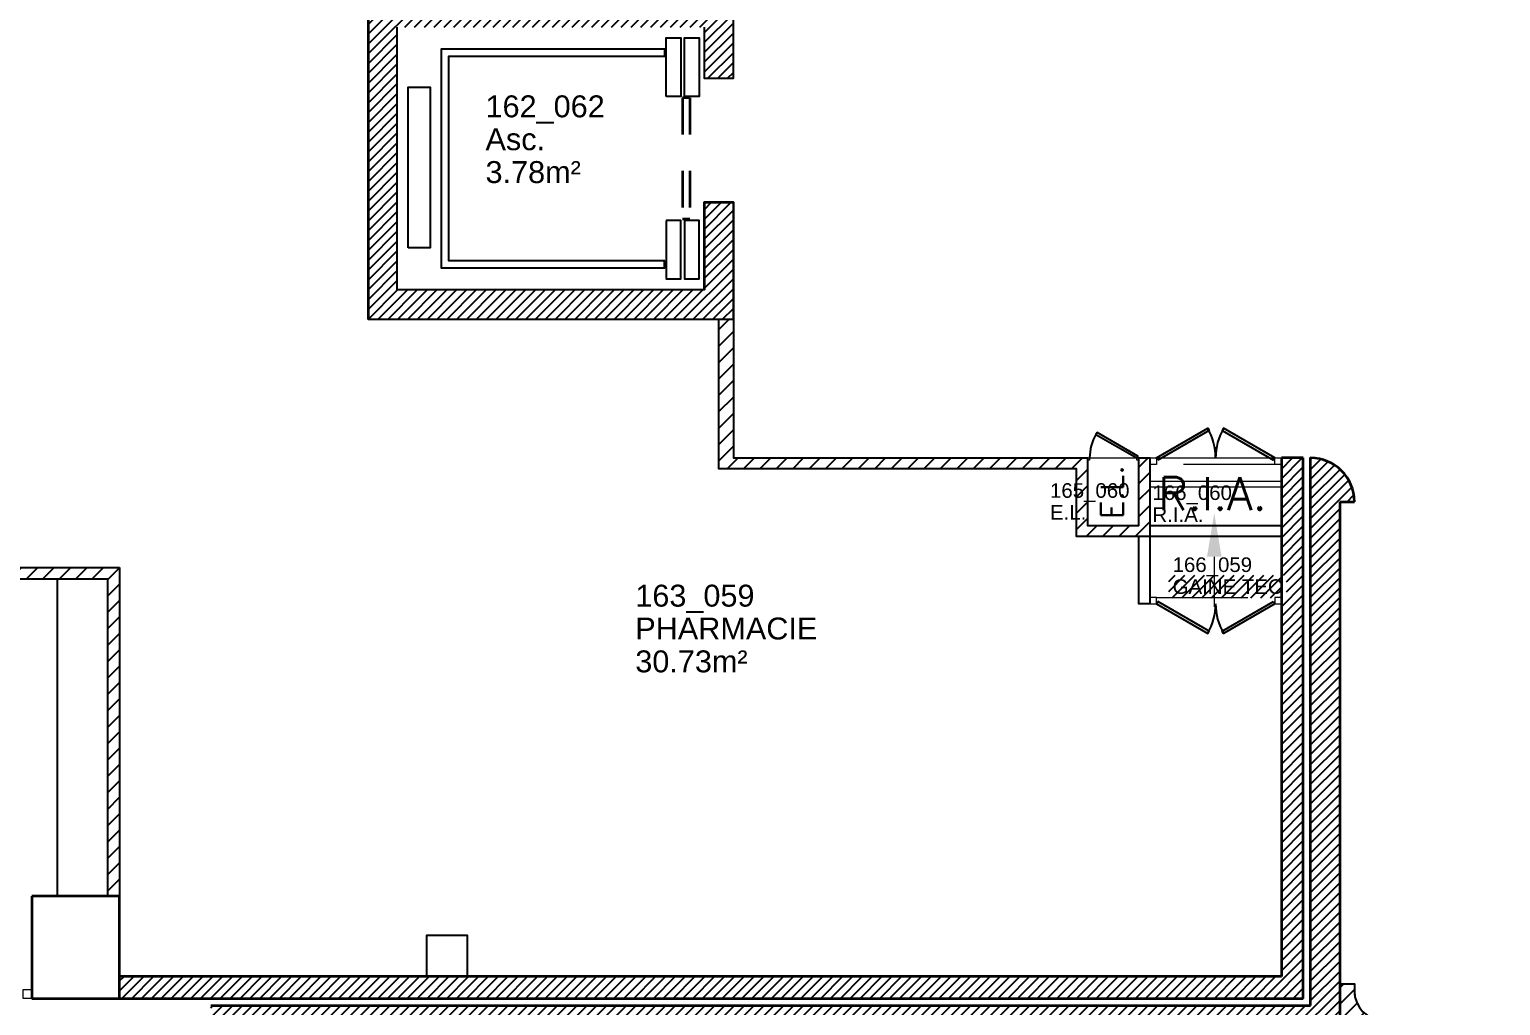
# Model space of a CAD drawing. Header units: metres. Extents: x -8 to 247, y -4 to 148.
# Drawn here: x 157.97 to 168.04, y 56.25 to 62.93 of the extents above; entities that cross this region are included whole.
import ezdxf

# ---------------------------------------------------------------- set-up
doc = ezdxf.new("R2010")
doc.units = ezdxf.units.M
doc.header["$LTSCALE"] = 5
for name, pattern in [('CACHÉ', [0.25, 0.125, -0.125]), ('CONTINU', [0]), ('POINTILLÉS', [0.1, 0.05, -0.05])]:
    doc.linetypes.add(name, pattern=pattern)
doc.layers.get('0').update_dxf_attribs({"lineweight": 0})
for name, color, linetype, lineweight in [('006 porte à batteuse', 7, 'Continuous', 0), ('007 Fenêtres', 4, 'Continuous', 0), ('007 porte à batteuse', 7, 'Continuous', 0), ('00_tx_rep_local', 7, 'Continuous', 5), ('A_chass', 4, 'Continuous', 20), ('A_MURS_STRU', 7, 'Continuous', 35)]:
    doc.layers.add(name, color=color, linetype=linetype, lineweight=lineweight)
for name, color, linetype in [('A_ACCÈS', 7, 'CONTINU'), ('A_Etiqu_Gaine', 7, 'Continuous'), ('A_Etiqu_Gaine_ancien', 7, 'Continuous'), ('A_Etiqu_Gaine_code', 7, 'Continuous'), ('A_Etiqu_Local', 7, 'Continuous'), ('A_HACH_CLOIS', 7, 'CONTINU'), ('A_MUR_CLOI', 7, 'Continuous'), ('A_MURS_CLOI', 7, 'Continuous'), ('A_PORT', 7, 'Continuous')]:
    doc.layers.add(name, color=color, linetype=linetype)
doc.styles.add('Attribut', font='arial.ttf')
doc.styles.add('ROMANS', font='ROMANS')

# ---------------------------------------------------------------- blocks, each defined once
blk = doc.blocks.new('A_Etiqu_Local')
at = {"style": 'Attribut', "flags": 1}
for tag, p in [('CODE_HOPITAL', (-0.446, 1.632)), ('CODE_SITE', (-0.446, 1.407)), ('CODE_BATIMENT', (-0.446, 1.182)), ('CODE_SECTEUR', (-0.446, 0.957)), ('CODE_ETAGE', (-0.446, 0.732)), ('NOM_NORMALISE', (-0.446, -0.843)), ('SECTEUR_ACTIVITE', (-0.446, -1.068)), ('SOUS_SECTEUR_ACTIVITE', (-0.446, -1.293)), ('VOLUME', (-0.446, -1.518)), ('SERVICE', (-0.446, -1.743)), ('CODE_UG', (-0.446, -1.968)), ('CODE_UA', (-0.446, -2.193)), ('CODE_POLE', (-0.446, -2.418)), ('OCCUPANT_EXTERNE', (-0.446, -2.643)), ('DISPONIBILITE', (-0.446, -2.868)), ('ACCES_HANDICAPES', (-0.446, -3.093)), ('NATURE_SOL', (-0.446, -3.318)), ('RISQUE_LABORATOIRE', (-0.446, -3.543)), ('AMIANTE', (-0.446, -3.768))]:
    blk.add_attdef(tag, p, '', height=0.15, dxfattribs=at)
at = {"layer": 'A_Etiqu_Local', "style": 'Attribut'}
for tag, p in [('CODE_PIECE', (-0.446, 0.282)), ('NOM_USAGE', (-0.446, 0.057)), ('SURFACE', (-0.446, -0.168))]:
    blk.add_attdef(tag, p, '', height=0.15, dxfattribs=at)
blk = doc.blocks.new('A_Etiqu_Gaine')
at = {"style": 'Attribut', "flags": 1}
for tag, p in [('CODE_HOPITAL', (-0.432, 0.865)), ('CODE_SITE', (-0.432, 0.715)), ('CODE_BATIMENT', (-0.432, 0.565)), ('CODE_SECTEUR', (-0.432, 0.415)), ('CODE_ETAGE', (-0.432, 0.265)), ('NOM_NORMALISE', (-0.432, -0.335)), ('SECTEUR_ACTIVITE', (-0.432, -0.485)), ('SOUS_SECTEUR_ACTIVITE', (-0.432, -0.635)), ('SURFACE', (-0.432, -0.785)), ('CODE_UG', (-0.432, -0.935)), ('CODE_POLE', (-0.432, -1.085)), ('AMIANTE', (-0.432, -1.235))]:
    blk.add_attdef(tag, p, '', height=0.1, dxfattribs=at)
at = {"layer": 'A_Etiqu_Gaine', "style": 'Attribut'}
blk.add_attdef('NOM_USAGE', (-0.432, -0.185), '', height=0.1, dxfattribs=at)
at = {"layer": 'A_Etiqu_Gaine_ancien', "style": 'Attribut'}
blk.add_attdef('CODE_PIECE_ANCIEN', (-0.432, 0.115), '', height=0.1, dxfattribs=at)
at = {"layer": 'A_Etiqu_Gaine_code', "style": 'Attribut'}
blk.add_attdef('CODE_PIECE', (-0.432, -0.035), '', height=0.1, dxfattribs=at)

msp = doc.modelspace()

# ---------------------------------------------------------------- hatches: boundary and pattern name
at = {"layer": 'A_HACH_CLOIS'}
h = msp.add_hatch(dxfattribs=at)
h.set_pattern_fill('ANSI31', color=8, scale=0.015, style=0)
h.paths.add_polyline_path([(153.158, 67.049), (152.291, 67.049), (152.291, 63.449), (152.891, 63.449), (152.891, 63.649), (160.291, 63.649), (160.291, 60.949), (162.791, 60.949), (162.791, 61.749), (162.591, 61.749), (162.591, 61.149), (160.491, 61.149), (160.491, 62.949), (162.591, 62.949), (162.591, 62.599), (162.791, 62.599), (162.791, 63.624), (162.591, 63.624), (162.591, 63.149), (160.491, 63.149), (160.491, 64.849), (162.591, 64.849), (162.591, 64.474), (162.791, 64.474), (162.791, 65.499), (162.591, 65.499), (162.591, 65.049), (160.491, 65.049), (160.491, 66.849), (162.591, 66.849), (162.591, 66.349), (162.791, 66.349), (162.791, 67.049), (159.725, 67.049), (159.725, 66.849), (160.291, 66.849), (160.291, 63.849), (157.858, 63.849), (157.858, 66.849), (158.525, 66.849), (158.525, 67.049), (157.041, 67.049), (157.041, 66.849), (157.608, 66.849), (157.608, 63.849), (155.174, 63.849), (155.174, 66.849), (155.841, 66.849), (155.841, 67.049), (154.358, 67.049), (154.358, 66.849), (154.924, 66.849), (154.924, 63.849), (152.491, 63.849), (152.491, 66.849), (153.158, 66.849)])
h = msp.add_hatch(dxfattribs=at)
h.set_pattern_fill('ANSI31', color=8, scale=0.015, style=0)
edge = h.paths.add_edge_path()
edge.add_line((166.941, 56.399), (166.941, 59.699))
edge.add_line((166.941, 59.699), (167.041, 59.699))
edge.add_arc((166.741, 59.699), 0.3, 360, 450)
edge.add_line((166.741, 59.999), (166.741, 56.249))
edge.add_line((166.741, 56.249), (159.216, 56.249))
edge.add_line((159.216, 56.249), (159.216, 55.999))
edge.add_line((159.216, 55.999), (159.276, 55.999))
edge.add_line((159.276, 55.999), (159.466, 55.999))
edge.add_line((159.466, 55.999), (159.466, 56.049))
edge.add_line((159.466, 56.049), (163.211, 56.049))
edge.add_line((163.211, 56.049), (163.211, 55.464))
edge.add_line((163.211, 55.464), (162.85, 55.464))
edge.add_line((162.85, 55.464), (162.85, 55.389))
edge.add_line((162.85, 55.389), (163.211, 55.389))
edge.add_line((163.211, 55.389), (163.286, 55.389))
edge.add_line((163.286, 55.389), (163.286, 55.434))
edge.add_line((163.286, 55.434), (163.286, 56.049))
edge.add_line((163.286, 56.049), (164.186, 56.049))
edge.add_line((164.186, 56.049), (164.186, 55.389))
edge.add_line((164.186, 55.389), (164.261, 55.389))
edge.add_line((164.261, 55.389), (164.261, 55.434))
edge.add_line((164.261, 55.434), (164.261, 56.049))
edge.add_line((164.261, 56.049), (166.941, 56.049))
edge.add_line((166.941, 56.049), (166.941, 56.399))
h.paths.add_polyline_path([(166.691, 59.999), (166.541, 59.999), (166.541, 56.449), (158.591, 56.449), (158.591, 56.299), (166.691, 56.299)])
h.paths.add_polyline_path([(164.544, 56.049), (165.161, 56.049), (165.097, 56.049), (164.367, 56.049)], flags=17)
h.paths.add_polyline_path([(165.771, 59.041), (166.576, 59.041), (166.576, 59.196), (165.771, 59.196)], flags=17)
h = msp.add_hatch(dxfattribs=at)
h.set_pattern_fill('ANSI31', color=8, scale=0.025, style=0)
h.paths.add_polyline_path([(157.771, 59.169), (157.771, 59.249), (158.591, 59.249), (158.591, 56.999), (158.511, 56.999), (158.511, 59.169)])
h = msp.add_hatch(dxfattribs=at)
h.set_pattern_fill('ANSI31', color=8, scale=0.025, style=0)
h.paths.add_polyline_path([(167.341, 56.149), (167.241, 56.149, -0.414208), (167.041, 56.349), (167.041, 56.399), (166.941, 56.399), (166.941, 56.049), (167.341, 56.049, -0.414212), (167.741, 55.649), (167.741, 55.499), (167.841, 55.499), (167.841, 55.649, 0.414214)])
at = {"layer": 'A_MURS_CLOI'}
h = msp.add_hatch(dxfattribs=at)
h.set_pattern_fill('ANSI31', color=8, scale=0.025, style=0)
h.paths.add_polyline_path([(162.691, 60.949), (162.791, 60.949), (162.791, 59.999), (165.214, 59.999), (165.214, 59.537), (165.566, 59.537), (165.566, 59.999), (165.641, 59.999), (165.641, 59.462), (165.139, 59.462), (165.139, 59.924), (162.691, 59.924)])
edge = h.paths.add_edge_path(flags=17)
edge.add_line((165.139, 59.924), (162.691, 59.924))

# ---------------------------------------------------------------- linework, layer by layer
at = {"color": 8}
for p, q in [((165.641, 59.999), (166.541, 59.999)), ((165.641, 59.84), (166.541, 59.84)), ((165.641, 59.801), (166.541, 59.801)), ((165.641, 59.462), (166.541, 59.462)), ((166.082, 59.322), (166.082, 58.98))]:
    msp.add_line(p, q, dxfattribs=at)
msp.add_lwpolyline([(167.341, 56.049, -0.414214), (167.741, 55.649), (167.741, 55.499), (167.841, 55.499), (167.841, 55.649, 0.414214), (167.341, 56.149), (167.241, 56.149, -0.414214), (167.041, 56.349), (167.041, 56.399), (166.941, 56.399), (166.941, 56.049)], format="xyb", close=True, dxfattribs=at)
msp.add_arc((170.684, 68.846), 6.342, 191.782, 334.6978, dxfattribs=at)
msp.add_solid([(166.032, 59.322), (166.132, 59.322), (166.082, 59.622)], dxfattribs=at)
at = {"layer": '006 porte à batteuse', "color": 8, "linetype": 'CACHÉ'}
for p, q in [((165.214, 59.999), (165.566, 59.999)), ((166.496, 59.954), (165.686, 59.954)), ((165.686, 59.044), (166.496, 59.044))]:
    msp.add_line(p, q, dxfattribs=at)
at = {"layer": '006 porte à batteuse', "color": 8, "linetype": 'Continuous'}
for points in [[(165.229, 59.999), (165.229, 59.984), (165.214, 59.984), (165.214, 59.999)], [(165.566, 59.999), (165.566, 59.984), (165.551, 59.984), (165.551, 59.999)], [(165.641, 59.954), (165.641, 59.999), (165.686, 59.999), (165.686, 59.954)], [(166.496, 59.954), (166.496, 59.999), (166.541, 59.999), (166.541, 59.954)], [(165.641, 59.044), (165.641, 59), (165.686, 59), (165.686, 59.044)], [(166.496, 59.044), (166.496, 59), (166.541, 59), (166.541, 59.044)]]:
    msp.add_lwpolyline(points, close=True, dxfattribs=at)
at = {"layer": '007 Fenêtres', "color": 8, "linetype": 'Continuous'}
msp.add_lwpolyline([(157.931, 56.299), (157.931, 56.359), (157.991, 56.359), (157.991, 56.299)], close=True, dxfattribs=at)
at = {"layer": '007 porte à batteuse', "color": 8, "linetype": 'CACHÉ'}
msp.add_line((165.214, 59.999), (165.566, 59.999), dxfattribs=at)
at = {"layer": '007 porte à batteuse', "color": 8, "linetype": 'Continuous'}
for points in [[(165.229, 59.999), (165.229, 59.984), (165.214, 59.984), (165.214, 59.999)], [(165.566, 59.999), (165.566, 59.984), (165.551, 59.984), (165.551, 59.999)]]:
    msp.add_lwpolyline(points, close=True, dxfattribs=at)
at = {"layer": 'A_ACCÈS', "color": 8, "linetype": 'Continuous'}
for p, q in [((162.322, 62.799), (162.322, 62.749)), ((162.493, 62.464), (162.443, 62.464)), ((162.493, 61.634), (162.443, 61.634)), ((162.322, 61.299), (162.322, 61.349))]:
    msp.add_line(p, q, dxfattribs=at)
for points in [[(162.332, 62.474), (162.332, 62.874), (162.432, 62.874), (162.432, 62.474)], [(162.457, 62.474), (162.457, 62.874), (162.557, 62.874), (162.557, 62.474)], [(160.566, 61.437), (160.566, 62.537), (160.716, 62.537), (160.716, 61.437)], [(162.332, 61.624), (162.332, 61.224), (162.432, 61.224), (162.432, 61.624)], [(162.457, 61.624), (162.457, 61.224), (162.557, 61.224), (162.557, 61.624)]]:
    msp.add_lwpolyline(points, close=True, dxfattribs=at)
for points in [[(162.322, 61.299), (160.793, 61.299), (160.793, 62.799), (162.322, 62.799)], [(162.322, 61.349), (160.843, 61.349), (160.843, 62.749), (162.322, 62.749)]]:
    msp.add_lwpolyline(points, dxfattribs=at)
at = {"layer": 'A_ACCÈS', "color": 8, "linetype": 'POINTILLÉS'}
for points in [[(162.443, 62.464), (162.443, 61.634)], [(162.493, 62.464), (162.493, 61.634)]]:
    msp.add_lwpolyline(points, dxfattribs=at)
at = {"layer": 'A_chass', "color": 8, "linetype": 'Continuous'}
msp.add_lwpolyline([(157.931, 56.299), (157.931, 56.359), (157.991, 56.359), (157.991, 56.299)], close=True, dxfattribs=at)
at = {"layer": 'A_HACH_CLOIS', "color": 8}
msp.add_lwpolyline([(160.691, 56.449), (160.971, 56.449), (160.971, 56.729), (160.691, 56.729)], close=True, dxfattribs=at)
at = {"layer": 'A_MUR_CLOI', "color": 8}
msp.add_line((162.791, 61.749), (162.791, 60.949), dxfattribs=at)
for points in [[(160.291, 63.649), (160.291, 60.949), (162.791, 60.949), (162.791, 61.749), (162.591, 61.749), (162.591, 61.149), (160.491, 61.149), (160.491, 62.949)], [(162.591, 62.949), (162.591, 62.599), (162.791, 62.599), (162.791, 63.624)]]:
    msp.add_lwpolyline(points, dxfattribs=at)
msp.add_lwpolyline([(162.691, 60.949), (162.791, 60.949), (162.791, 59.999), (165.214, 59.999), (165.214, 59.537), (165.566, 59.537), (165.566, 59.999), (165.641, 59.999), (165.641, 59.462), (165.139, 59.462), (165.139, 59.924), (162.691, 59.924)], close=True, dxfattribs=at)
at = {"layer": 'A_MURS_CLOI', "color": 8, "linetype": 'Continuous'}
for p, q in [((165.139, 59.924), (162.691, 59.924)), ((166.541, 59.462), (165.139, 59.462)), ((157.771, 59.249), (158.591, 59.249)), ((158.591, 59.249), (158.591, 56.999)), ((158.164, 59.169), (158.164, 56.999)), ((158.511, 56.999), (158.511, 59.169)), ((158.591, 56.999), (158.511, 56.999))]:
    msp.add_line(p, q, dxfattribs=at)
at = {"layer": 'A_MURS_CLOI', "color": 8}
msp.add_line((158.511, 59.169), (157.771, 59.169), dxfattribs=at)
at = {"layer": 'A_MURS_CLOI', "color": 8, "linetype": 'Continuous'}
for points in [[(162.791, 59.999), (165.214, 59.999)], [(165.566, 59.999), (165.641, 59.999)], [(165.641, 59.999), (165.641, 58.999), (165.566, 58.999), (165.566, 59.462)], [(165.641, 59.537), (166.541, 59.537), (166.541, 59.462)], [(166.941, 56.399), (167.041, 56.399), (167.041, 56.349)]]:
    msp.add_lwpolyline(points, dxfattribs=at)
msp.add_lwpolyline([(167.041, 56.349, 0.414027), (167.241, 56.149)], format="xyb", dxfattribs=at)
at = {"layer": 'A_MURS_STRU', "color": 8, "linetype": 'Continuous'}
for p, q in [((160.291, 63.649), (160.291, 60.949)), ((162.322, 62.799), (162.322, 62.749)), ((162.493, 62.464), (162.443, 62.464)), ((162.591, 61.749), (162.591, 61.149)), ((162.493, 61.634), (162.443, 61.634)), ((162.322, 61.299), (162.322, 61.349)), ((166.541, 59.999), (166.541, 56.449)), ((166.691, 59.999), (166.541, 59.999)), ((166.691, 56.299), (166.691, 59.999)), ((166.941, 59.699), (167.041, 59.699)), ((157.991, 56.999), (157.991, 56.299)), ((158.591, 56.999), (157.991, 56.999)), ((158.591, 56.299), (158.591, 56.999)), ((166.541, 56.449), (158.591, 56.449)), ((157.991, 56.299), (166.691, 56.299))]:
    msp.add_line(p, q, dxfattribs=at)
at = {"layer": 'A_MURS_STRU', "color": 8}
msp.add_line((157.991, 56.299), (158.591, 56.299), dxfattribs=at)
at = {"layer": 'A_MURS_STRU', "color": 8, "linetype": 'POINTILLÉS'}
for points in [[(162.443, 62.464), (162.443, 61.634)], [(162.493, 62.464), (162.493, 61.634)]]:
    msp.add_lwpolyline(points, dxfattribs=at)
at = {"layer": 'A_MURS_STRU', "color": 8, "linetype": 'Continuous'}
for points in [[(162.591, 61.749), (162.791, 61.749)], [(166.741, 56.249), (166.741, 59.999), (166.742, 59.999)], [(166.941, 59.699), (166.941, 56.049)], [(159.216, 56.249), (166.741, 56.249)]]:
    msp.add_lwpolyline(points, dxfattribs=at)
msp.add_arc((166.741, 59.699), 0.3, 0, 90, dxfattribs=at)
at = {"layer": 'A_PORT', "color": 8, "linetype": 'Continuous'}
for points in [[(165.28, 60.173), (165.272, 60.16), (165.551, 59.999), (165.559, 60.012)], [(165.695, 59.984), (165.686, 59.999), (166.037, 60.202), (166.046, 60.186)], [(166.487, 59.984), (166.496, 59.999), (166.145, 60.202), (166.136, 60.186)], [(165.695, 59.015), (165.686, 59), (166.037, 58.797), (166.046, 58.813)], [(166.487, 59.015), (166.496, 59), (166.145, 58.797), (166.136, 58.813)]]:
    msp.add_lwpolyline(points, close=True, dxfattribs=at)
for centre, radius, start, end in [((165.551, 59.999), 0.322, 150.0003, 180), ((165.686, 59.999), 0.405, 0, 30), ((166.496, 59.999), 0.405, 150, 180), ((165.686, 59), 0.405, 330, 0), ((166.496, 59), 0.405, 180, 210)]:
    msp.add_arc(centre, radius, start, end, dxfattribs=at)

# ---------------------------------------------------------------- block references
at = {"layer": 'A_Etiqu_Gaine', "color": 8}
for p, values in [((165.39, 59.761), {'CODE_PIECE': '165_060', 'NOM_USAGE': 'E.L.'}), ((166.091, 59.746), {'CODE_PIECE': '166_060', 'NOM_USAGE': 'R.I.A.'}), ((166.229, 59.253), {'CODE_PIECE': '166_059', 'NOM_USAGE': 'GAINE TEC'})]:
    msp.add_blockref('A_Etiqu_Gaine', p, dxfattribs=at).add_auto_attribs(values)
at = {"layer": 'A_Etiqu_Local', "color": 8}
ref = msp.add_blockref('A_Etiqu_Local', (161.541, 62.049), dxfattribs=at)
ref.add_attrib('CODE_PIECE', '162_062', (161.095, 62.331), dxfattribs={"height": 0.15, "style": 'Attribut'})
ref.add_attrib('NOM_USAGE', 'Asc.', (161.095, 62.106), dxfattribs={"height": 0.15, "style": 'Attribut'})
ref.add_attrib('SURFACE', '3.78m²', (161.095, 61.881), dxfattribs={"height": 0.15, "style": 'Attribut'})
ref = msp.add_blockref('A_Etiqu_Local', (162.566, 58.699), dxfattribs=at)
ref.add_attrib('CODE_PIECE', '163_059', (162.12, 58.981), dxfattribs={"height": 0.15, "style": 'Attribut'})
ref.add_attrib('NOM_USAGE', 'PHARMACIE', (162.12, 58.756), dxfattribs={"height": 0.15, "style": 'Attribut'})
ref.add_attrib('SURFACE', '30.73m²', (162.12, 58.531), dxfattribs={"height": 0.15, "style": 'Attribut'})

# ---------------------------------------------------------------- texts
at = {"layer": '00_tx_rep_local', "color": 8, "linetype": 'Continuous', "style": 'ROMANS'}
msp.add_text('E.L.', height=0.153, rotation=90, dxfattribs=at).set_placement((165.458, 59.582))
msp.add_text('R.I.A.', height=0.225, dxfattribs=at).set_placement((165.698, 59.642))

doc.saveas('drawing.dxf')
